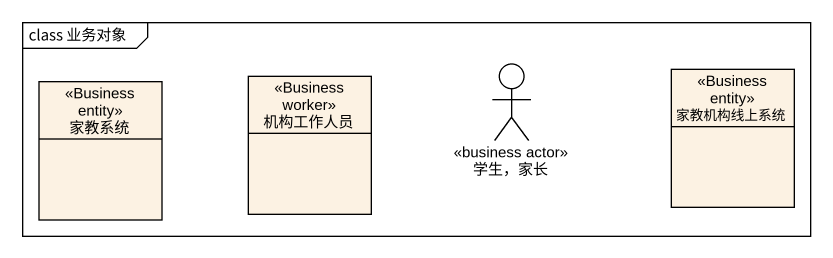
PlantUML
@startuml
mainframe class 业务对象
allowmixing
hide circle
hide empty members
actor "学生，家长" as 学生_家长 <<business actor>>
class 家教机构线上系统 <<Business entity>>
class 家教系统 <<Business entity>>
class 机构工作人员 <<Business worker>>
@enduml
